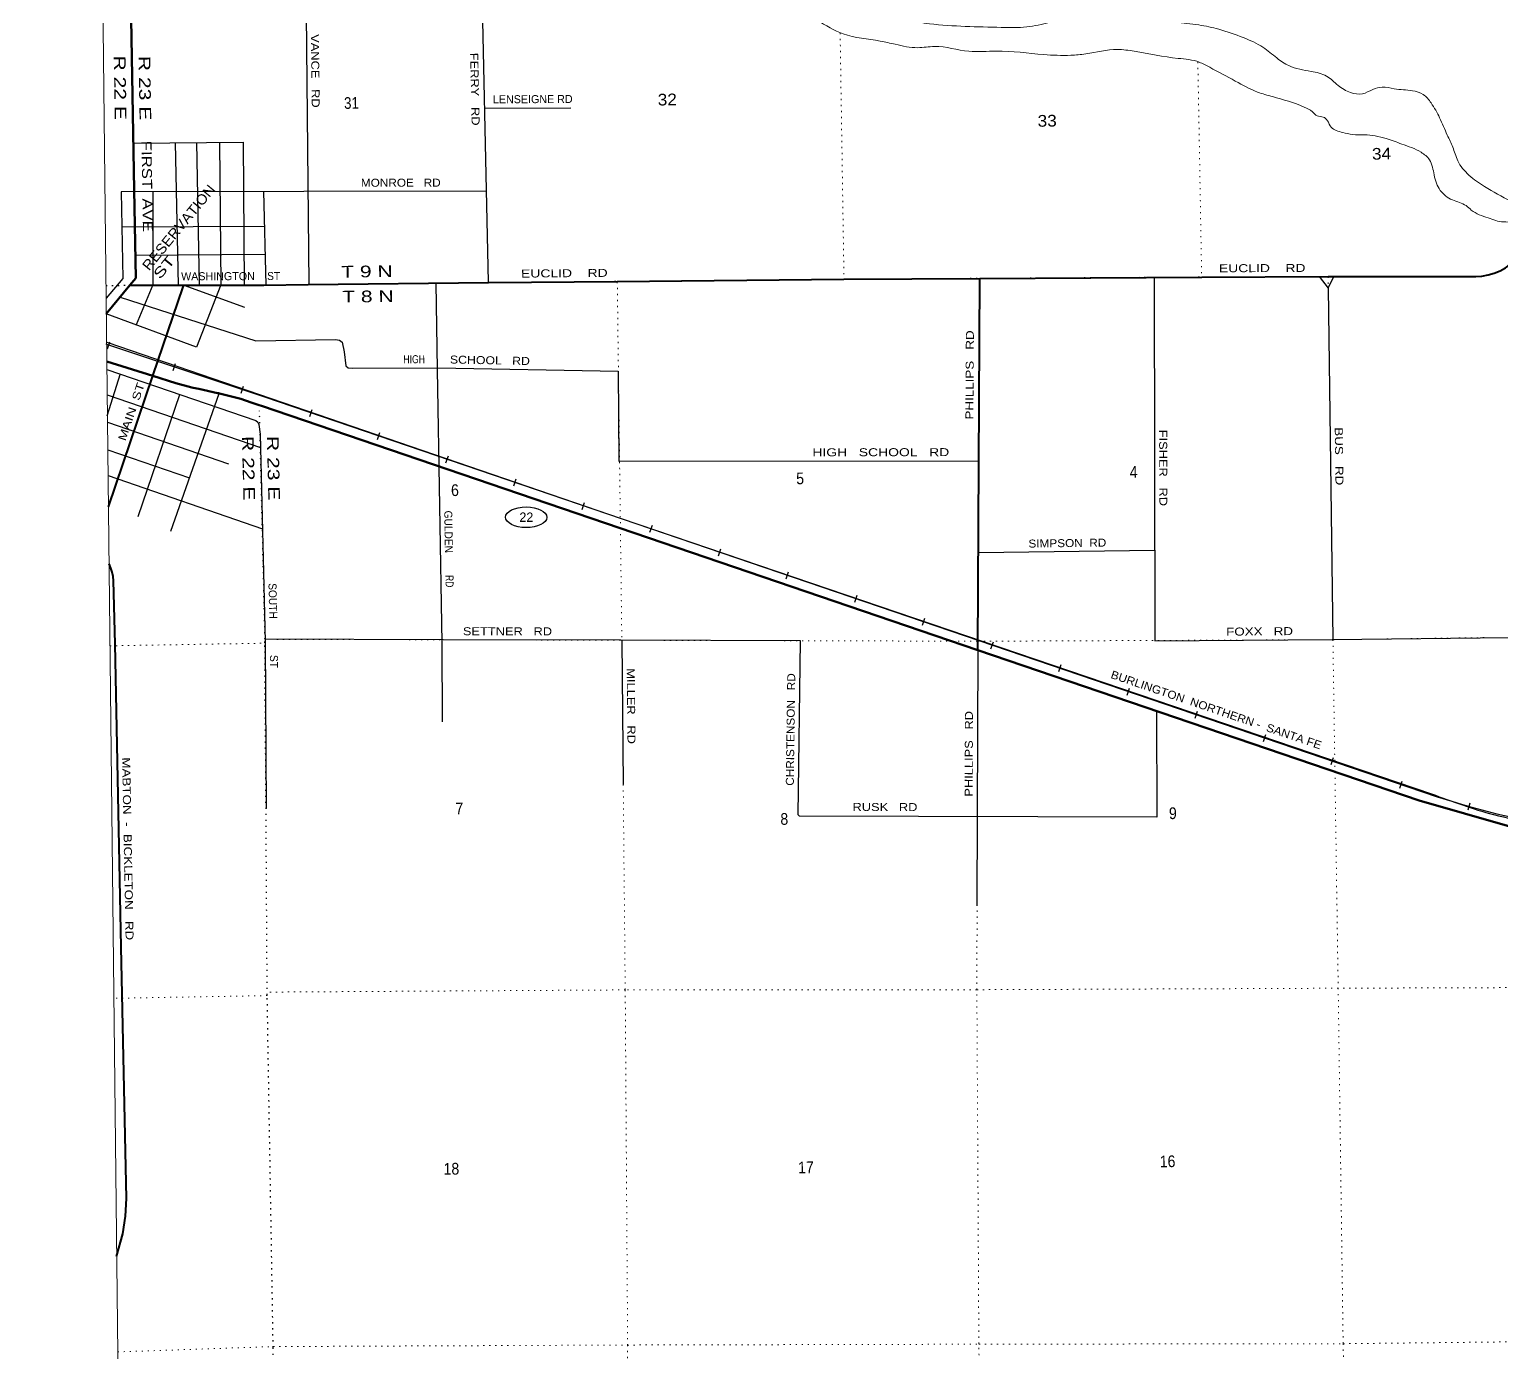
# Model space of a CAD drawing. Header units: feet. Extents: x 245918 to 509309, y -547785 to -360805.
# Drawn here: x 252658 to 274726, y -485212 to -465376 of the extents above; entities that cross this region are included whole.
import ezdxf
from ezdxf.enums import TextEntityAlignment as Align

# ---------------------------------------------------------------- set-up
doc = ezdxf.new("R2010")
doc.units = ezdxf.units.FT
doc.header["$LTSCALE"] = 60
doc.linetypes.add('DOT_DASHED', pattern=[7.7, 5, -1.2, 0.3, -1.2])
doc.linetypes.add('DOTTED', pattern=[1.5, 0.3, -1.2])
for name, color, linetype, lineweight in [('17', 7, 'Continuous', 25), ('23', 7, 'Continuous', 70), ('26', 7, 'Continuous', 40), ('27', 7, 'Continuous', 13), ('29', 7, 'Continuous', 25), ('34', 7, 'Continuous', 25), ('39', 7, 'Continuous', 13), ('4', 7, 'Continuous', 13), ('44', 7, 'DOT_DASHED', 13), ('6', 7, 'DOTTED', 25), ('7', 7, 'DOTTED', 13)]:
    doc.layers.add(name, color=color, linetype=linetype, lineweight=lineweight)
doc.layers.add('30', color=7, linetype='Continuous')

msp = doc.modelspace()

# ---------------------------------------------------------------- linework, layer by layer
at = {"layer": '17'}
msp.add_ellipse((260104.15, -472690.04), major_axis=(-309.24, 1), ratio=0.500121, dxfattribs=at)
at = {"layer": '23'}
for p, q in [((253809.84, -469641.15), (254162.99, -469211.19)), ((254508.52, -470570), (253817.68, -470353.52))]:
    msp.add_line(p, q, dxfattribs=at)
for points in [[(254162.99, -469211.19), (254251, -469104.05), (254227, -467782.05), (254170.09, -464368.2), (254162.24, -463897.2), (254154.04, -463513.84), (254153.82, -463503.53), (254149.86, -463453.53), (254141.01, -462758.15), (254062.03, -456404.13)], [(266875.01, -474681.48), (256135, -471020.05), (256104.11, -471009.73), (255982.04, -470968.94), (255828.94, -470916.47), (255526.16, -470838.92), (255490.2, -470831.13), (255476, -470828.05), (255197, -470766.05), (255114.89, -470747.56), (255092.61, -470742.88), (254853.54, -470678.2), (254508.52, -470570)], [(285652.62, -478807.98), (276214.83, -477566.13), (274852.16, -477325.84), (273493.67, -476937.88), (266875.01, -474681.48)]]:
    msp.add_lwpolyline(points, dxfattribs=at)
at = {"layer": '26'}
msp.add_line((253841.67, -472533.01), (254508.52, -470570), dxfattribs=at)
for points in [[(266907.53, -469109.58), (270231.15, -469088.5), (272125.67, -469080.4), (274339, -469081.17), (274433.14, -469073.69), (274525.97, -469056.42), (274616.5, -469029.54), (274703.72, -468993.34), (274786.67, -468948.22), (274800.58, -468939.52), (274869.33, -468884.59), (274931.95, -468822.78), (274987.78, -468754.76), (275036.19, -468681.28), (275076.65, -468603.14), (275237.29, -468305.61), (275294.29, -468187.97), (275360.49, -468043.74)], [(254970.45, -469210.2), (256173.42, -469208.72), (256835, -469201.27), (259539.93, -469170.47), (261469, -469154.05), (264867, -469119.05), (266907.53, -469109.58)], [(266875.01, -474681.48), (266875.15, -474658.05), (266907.53, -469109.58)], [(254162.99, -469211.19), (254188, -469211.16), (254970.45, -469210.2)], [(254508.52, -470570), (254961.96, -469235.2), (254970.45, -469210.2)], [(253965.34, -483771.74), (254056.47, -483430.81), (254097.71, -483169.36), (254111.4, -482905.03), (254031.16, -479135.96), (253943.11, -474589.18), (253917.4, -473642.07), (253911.03, -473577.49), (253897.95, -473513.92), (253878.3, -473452.08), (253851.1, -473389.9)]]:
    msp.add_lwpolyline(points, dxfattribs=at)
at = {"layer": '29'}
for p, q in [((259483.48, -466555.19), (260773.66, -466549.84)), ((254215.35, -467083.17), (255861.54, -467066.71)), ((254841.98, -467076.9), (254887.9, -469210.3)), ((255164.33, -467073.68), (255202.52, -469209.91)), ((255861.54, -467066.71), (255877.29, -469209.08)), ((256169.08, -467799.36), (256199.76, -469208.42)), ((254044.14, -468336.3), (256180.58, -468327.53)), ((254244.72, -468757.95), (256189.72, -468747.4)), ((269518.43, -469093.02), (269530.79, -474544.71)), ((254970.45, -469210.2), (255881.42, -469539.4)), ((272127.79, -469256.28), (272197.99, -474520.95)), ((254019.22, -470541.01), (253817.11, -471173.2)), ((253823.21, -470855.12), (256120.53, -471643.89)), ((254289.21, -472679.29), (254913.44, -470847.11)), ((254778.82, -472897.97), (255499.76, -470832.16)), ((253827.73, -471265.56), (255643.02, -471888.49)), ((253832.28, -471679.18), (255057.66, -472098.97)), ((253836.53, -472065.69), (256149.56, -472861.08)), ((269527.71, -473189.51), (266883.51, -473224.87)), ((261537.31, -474531.48), (261560.52, -476694.15))]:
    msp.add_line(p, q, dxfattribs=at)
for points in [[(259539.93, -469164.93), (259425.52, -463864.56), (257514.06, -463873.08), (257411.89, -463885.86), (257292.69, -463916.74), (257152.21, -463975.31), (257025.6, -464064.28), (256964.89, -464131.84), (256908.96, -464209.21), (256871.23, -464289.44), (256842.52, -464367.59), (256813.76, -464504.54), (256799.25, -464637.51), (256847.81, -469195.58)], [(255506.99, -467070.26), (255528.08, -469205.04), (255164.06, -470141.2), (253809.84, -469641.15)], [(259510.38, -467801.53), (254034.67, -467811.59), (254058.08, -469108.77), (253807.25, -469406.06)], [(254507.14, -467810.72), (254506.36, -469207.17), (254259.56, -469807.21)], [(271993.7, -469080.96), (272127.79, -469256.28), (272210.01, -469080.43)], [(254016.72, -469389.27), (256050.11, -470044.16), (257245.32, -470023.74), (257305.46, -470035.61), (257345.88, -470066.6), (257377.4, -470209.99), (257399.56, -470417.35), (257437.44, -470448.77), (257496.06, -470454.27), (258779.53, -470448.9), (261483.28, -470500.62), (261495.22, -471849.82), (266887.57, -471843.62)], [(258748.22, -469179.48), (258771.77, -470472.94), (258838.14, -474570.13), (258844.41, -475757.71)], [(253819, -470472.48), (256051.75, -471236.76), (256079.42, -471264.44), (256098.57, -471298.52), (256115.6, -471445.47), (256192.82, -474553.73), (256205.01, -477058.33)], [(269555.21, -475595.2), (269559.88, -477185.18), (264203.37, -477171.05), (264181.12, -477149.32), (264214.82, -474542.07), (261524.31, -474531.43), (258861.48, -474528.23), (256188.29, -474519.34)], [(266875.01, -474681.48), (266867.02, -477132.86), (266858.5, -478512.91)], [(269530.79, -474544.71), (272189.51, -474521.05), (274848.08, -474489.9), (274883.2, -474541.02), (274897.93, -474636.59), (274870.43, -475333.27), (274893.5, -475371.18), (275026.66, -475467.6), (275087.55, -475529.21), (275138.63, -475597.36), (275176.95, -475674.03), (275201.92, -475763.19), (275225.14, -476072.33), (275238.79, -477394.02)]]:
    msp.add_lwpolyline(points, dxfattribs=at)
at = {"layer": '34'}
for p, q in [((253828.89, -470163.1), (253863.94, -470058.19)), ((254814.81, -470490.51), (254849.86, -470385.6)), ((255832.59, -470827.81), (255867.64, -470722.9)), ((256859.83, -471178.52), (256895.52, -471073.83)), ((257875.52, -471522.03), (257911.22, -471417.34)), ((258902.39, -471874.86), (258938.08, -471770.17)), ((259918.09, -472218.37), (259953.78, -472113.68)), ((260944.96, -472571.2), (260980.65, -472466.51)), ((261960.65, -472914.71), (261996.35, -472810.02)), ((262987.52, -473267.55), (263023.21, -473162.85)), ((264003.22, -473611.06), (264038.91, -473506.36)), ((265030.09, -473963.89), (265065.78, -473859.19)), ((266045.78, -474307.4), (266081.48, -474202.7)), ((267072.65, -474660.23), (267108.34, -474555.53)), ((268088.35, -475003.74), (268124.04, -474899.04)), ((269115.22, -475356.57), (269150.91, -475251.88)), ((270130.92, -475700.08), (270166.61, -475595.39)), ((271157.78, -476052.91), (271193.47, -475948.22)), ((272173.48, -476396.42), (272209.17, -476291.73)), ((273200.35, -476749.25), (273236.04, -476644.56)), ((274224.71, -477075.33), (274254.58, -476968.83))]:
    msp.add_line(p, q, dxfattribs=at)
at = {"layer": '34', "lineweight": 13}
msp.add_lwpolyline([(253801.72, -470092.86), (256179.77, -470887.4), (273539.11, -476805.46)], dxfattribs=at)
at = {"layer": '34'}
for points in [[(253814.85, -470096.09), (256180.12, -470886.36), (273539.46, -476804.42), (273760.97, -476879.02), (273982.96, -476948.13), (274206.25, -477013.45), (274431.67, -477076.67), (274657.55, -477134.42), (274883.48, -477187.93), (275111.53, -477239.36), (275340.06, -477285.29), (275568.62, -477327), (275799.75, -477365.36), (276029.65, -477399.06), (276232.16, -477426.1), (276232.36, -477426.12), (285649.62, -478664.31)], [(253820.38, -470067.1), (261526.92, -472705.91), (273675.62, -476837.08)]]:
    msp.add_lwpolyline(points, dxfattribs=at)
at = {"layer": '34', "lineweight": 13}
msp.add_arc((277874.31, -464171.13), 13357.4, 251.06144, 262.93773, dxfattribs=at)
at = {"layer": '34'}
msp.add_spline([(273677.62, -476837.01), (274606.57, -477146.07), (275831.04, -477362.73)], degree=3, dxfattribs=at)
at = {"layer": '39'}
for points in [[(254196.49, -462923.85), (254208, -462924.05), (254356, -462954.05), (254473, -462995.05), (254562, -463005.05), (254744, -463148.05), (254841, -463271.05), (255066, -463462.05), (255280, -463553.05), (255492, -463512.05), (255586, -463417.05), (255660, -463195.05), (255723, -462925.05), (255750, -462768.05), (255841, -462617.05), (256425, -461775.05), (256672, -461482.05), (256998, -461161.05), (257271, -460947.05), (257585, -460830.05), (257760, -460818.05), (258371, -460907.05), (258863, -460987.05), (259270, -461049.05), (259650, -461178.05), (260124, -461371.05), (260830, -461766.05), (261325, -462034.05), (261925, -462429.05), (262139, -462567.05), (262446, -462804.05), (262758, -463080.05), (263065, -463290.05), (263365, -463553.05), (263485, -463706.05), (263607, -463872.05), (263773, -464045.05), (264188, -464391.05), (264483, -464619.05), (264816, -464801.05), (265167, -464962.05), (265421, -465050.05), (265614, -465119.05), (265799, -465179.05), (265995, -465262.05), (266150, -465291.05), (267226, -465345.05), (267610, -465339.05), (267949, -465274.05), (268407, -465183.05), (268843, -465121.05), (269232, -465123.05), (269506, -465187.05), (269834, -465262.05), (270188, -465309.05), (270487, -465374.05), (270854, -465499.05), (271150, -465643.05), (271357, -465804.05), (271538, -465919.05), (271700, -465972.05), (271871, -466006.05), (272102, -466075.05), (272276, -466216.05), (272464, -466322.05), (272641, -466341.05), (272795, -466277.05), (272937, -466241.05), (273118, -466266.05), (273391, -466295.05), (273552, -466352.05), (273670, -466478.05), (273798, -466702.05), (273913, -466960.05), (273995, -467140.05), (274070, -467344.05), (274238, -467562.05), (274473, -467732.05), (275265.67, -468152.89)], [(254205.1, -463343.95), (254300, -463359.05), (254490, -463454.05), (254773, -463654.05), (255029, -463792.05), (255331, -463886.05), (255429, -463884.05), (255625, -463732.05), (255805, -463453.05), (255970, -463148.05), (256064, -462838.05), (256224, -462589.05), (256482, -462295.05), (256905, -461974.05), (257328, -461706.05), (257602, -461559.05), (258207, -461403.05), (258555, -461329.05), (258929, -461348.05), (259283, -461437.05), (259547, -461565.05), (260290, -461974.05), (260462, -462085.05), (260648, -462194.05), (261686, -462913.05), (261921, -463110.05), (262117, -463263.05), (262398, -463469.05), (262724, -463737.05), (262904, -463903.05), (263413, -464390.05), (263775, -464740.05), (264079, -465005.05), (264469, -465240.05), (264856, -465442.05), (265413, -465551.05), (265637, -465599.05), (265976, -465650.05), (266225, -465632.05), (266740, -465703.05), (267153, -465701.05), (267865, -465753.05), (268268, -465763.05), (268493, -465743.05), (268968, -465676.05), (269221, -465704.05), (269877, -465810.05), (270195, -465867.05), (270352, -465944.05), (270735, -466150.05), (271068, -466315.05), (271294, -466384.05), (271769, -466540.05), (271890, -466611.05), (271963, -466673.05), (272052, -466690.05), (272118, -466744.05), (272171, -466842.05), (272345, -466920.05), (272492, -466951.05), (272672, -466955.05), (272831, -466972.05), (272998, -467011.05), (273232, -467095.05), (273520, -467217.05), (273646, -467332.05), (273716, -467558.05), (273807, -467789.05), (273989, -467932.05), (274196, -468018.05), (274273, -468084.05), (274525, -468202.05), (274757, -468262.05), (274893, -468277.05), (275023, -468388.05), (275133.41, -468414.64)]]:
    msp.add_spline(points, degree=3, dxfattribs=at)
at = {"layer": '4'}
msp.add_lwpolyline([(252658.03, -364975.08), (284238.76, -364605.82), (315818.96, -364193.12), (347398.55, -363736.98), (378977.49, -363237.41), (410555.7, -362694.39), (442133.15, -362107.94), (473709.75, -361478.06), (505285.47, -360804.74), (509308.75, -543581.54), (477481.62, -544260.21), (445653.59, -544895.11), (413824.71, -545486.24), (381995.06, -546033.57), (350164.67, -546537.12), (318333.63, -546996.89), (286501.99, -547412.88), (254669.8, -547785.08)], close=True, dxfattribs=at)
msp.add_lwpolyline([(252658.03, -364975.08), (284238.76, -364605.82), (315818.96, -364193.12), (347398.55, -363736.98), (378977.49, -363237.41), (410555.7, -362694.39), (442133.15, -362107.94), (473709.75, -361478.06), (505285.47, -360804.74), (509308.75, -543581.54), (477481.62, -544260.21), (445653.59, -544895.11), (413824.71, -545486.24), (381995.06, -546033.57), (350164.67, -546537.12), (318333.63, -546996.89), (286501.99, -547412.88), (254669.8, -547785.08)], close=True, dxfattribs=at)
at = {"layer": '44'}
msp.add_lwpolyline([(254146.11, -463158.64), (254251, -469104.05), (253808.5, -469647.75)], dxfattribs=at)
at = {"layer": '6'}
for p, q in [((254168.41, -464370.01), (254251.94, -469138.48)), ((253804.31, -469217.56), (254198.63, -469209.96)), ((254485.13, -469209.94), (256054.3, -469209.84)), ((256061.92, -469209.2), (256061.85, -469206.15)), ((256173.42, -469208.72), (256835, -469201.27))]:
    msp.add_line(p, q, dxfattribs=at)
for points in [[(256835.01, -469201.27), (259540.92, -469170.82), (264868.72, -469118.84), (270231.73, -469087.11), (274456.24, -469074.07)], [(257051.11, -501056.89), (256712.68, -495769.88), (256351.72, -490467.47), (256312.14, -485136.58), (256222.5, -479859.33), (256222.43, -479851.57), (256188.5, -474572.65), (256189.35, -474519.34), (256107.21, -471096.07)]]:
    msp.add_lwpolyline(points, dxfattribs=at)
at = {"layer": '7'}
for p, q in [((264811.03, -465428.23), (264868.71, -469117.78)), ((270173.8, -465864.02), (270231.15, -469088.5)), ((253864.6, -474616.94), (256188.56, -474577.86)), ((256223.76, -479860.63), (253922.76, -479901.99))]:
    msp.add_line(p, q, dxfattribs=at)
for points in [[(259390.44, -461499.65), (259422.74, -463869.98), (259539.93, -469170.47)], [(261470.52, -469161.25), (261538.55, -474534.18), (261589.33, -479775.37), (261625.61, -485098.38), (261633.52, -490501.12), (261869.81, -495823.9), (262049.81, -501170.16), (262055.24, -502015.62)], [(267136.22, -495710.14), (266956, -490381.14), (266890.86, -485080.7), (266860.6, -479773.72), (266875.06, -474568.41), (266907.53, -469109.58)], [(272125.67, -469080.4), (272198.45, -474525.22), (272277.52, -479748.2), (272351.75, -485078.48), (272443.74, -490359.43), (272533.8, -495736.1), (272667.36, -501015.16), (272713.47, -501892.24)], [(256188.29, -474519.34), (261539.61, -474533.11), (266876.04, -474548.2), (272198.45, -474525.22), (274532.3, -474492.81)], [(285663.75, -479706.44), (282885.7, -479676.38), (277590.21, -479731.85), (272278.59, -479750.32), (266860.6, -479772.66), (261590.41, -479775.36), (256222.46, -479808.49)], [(253981.09, -485202.49), (256312.07, -485122.74), (261624.55, -485099.44), (266890.25, -485087.19), (272352.83, -485079.54), (277691.8, -485020.35), (283028.56, -484972.31), (285728.98, -484975.28)]]:
    msp.add_lwpolyline(points, dxfattribs=at)

# ---------------------------------------------------------------- texts
at = {"layer": '17'}
for s, rotation, width, p in [('FIRST  AVE', 270.955, 1.25, (254337.33, -467047.14)), ('RESERVATION', 50.601, 1.1, (254451.39, -469004.23)), ('ST', 50.601, 1.45, (254615.96, -469132.35))]:
    msp.add_text(s, height=150, rotation=rotation, dxfattribs=dict(at, width=width)).set_placement(p)
msp.add_text('22', height=140, dxfattribs=at).set_placement((260107.05, -472758.35), align=Align.CENTER)
at = {"layer": '27'}
for s, rotation, width, p in [('EUCLID    RD', 0.245, 1.3, (270489.36, -469017.4)), ('ST', 0.07, 0.95, (256220.91, -469133.27)), ('EUCLID    RD', 0.488, 1.3, (260027.97, -469096.31)), ('PHILLIPS   RD', 89.659, 1.25, (266808.42, -471224.83)), ('MAIN  ST', 71.237, 1.3, (254096.79, -471554.68)), ('MABTON  -  BICKLETON   RD', 271.109, 1.25, (254047, -476290.33))]:
    msp.add_text(s, height=120, rotation=rotation, dxfattribs=dict(at, width=width)).set_placement(p)
msp.add_text('WASHINGTON', height=120, rotation=0.07, dxfattribs=at).set_placement((254931.57, -469136.17))
at = {"layer": '30'}
for s, rotation, width, p in [('VANCE   RD', 270.61, 1.2, (256877.83, -465447.85)), ('FERRY   RD', 271.237, 1.2, (259264.37, -465727.72)), ('MONROE   RD', 0.105, 1.1, (257626.74, -467734.99)), ('HIGH', 0.24, 0.8, (258265.21, -470381.05)), ('SCHOOL   RD', 358.904, 1.15, (258960.26, -470384.46)), ('BUS   RD', 270.764, 1.25, (272225.61, -471342.01)), ('FISHER   RD', 270.13, 1.2, (269593.61, -471377.16)), ('   HIGH   SCHOOL   RD', 0.066, 1.3, (264221.16, -471776.19)), ('GULDEN', 270.928, 0.95, (258876.09, -472590.84)), ('SIMPSON  RD', 0.766, 1.1, (267634.48, -473144.82)), ('RD', 270.928, 0.8, (258894.68, -473556.94)), ('SOUTH', 271.423, 0.95, (256241.13, -473679.63)), ('SETTNER   RD', 359.931, 1.2, (259155.32, -474458.58)), ('FOXX   RD', 0.51, 1.25, (270597.71, -474465.21)), ('ST', 270.279, 0.95, (256263.8, -474754.56)), ('MILLER   RD', 270.615, 1.2, (261611.85, -474954.12)), ('CHRISTENSON   RD', 89.259, 1.1, (264116.72, -476715.68)), ('PHILLIPS   RD', 89.813, 1.2, (266797.85, -476878.25)), ('RUSK   RD', 359.849, 1.2, (264996.23, -477092.3))]:
    msp.add_text(s, height=120, rotation=rotation, dxfattribs=dict(at, width=width)).set_placement(p)
msp.add_text('LENSEIGNE RD', height=120, rotation=0.238, dxfattribs=at).set_placement((259606.09, -466483.89))
at = {"layer": '34', "width": 1.1}
msp.add_text('BURLINGTON  NORTHERN -  SANTA FE', height=120, rotation=341.175, dxfattribs=at).set_placement((268857.5, -475097.3))
at = {"layer": '6', "width": 1.35}
for s, rotation, p in [('R 22 E', 270.955, (253922.22, -465769.36)), ('R 23 E', 270.955, (254293.54, -465773.86)), ('T 9 N', 0.652, (257331.6, -469096.52)), ('T 8 N', 0.652, (257346.73, -469470.5)), ('R 22 E', 271.375, (255842.94, -471474.32)), ('R 23 E', 271.375, (256216.97, -471472.94))]:
    msp.add_text(s, height=175, rotation=rotation, dxfattribs=at).set_placement(p)
at = {"layer": '7'}
for s, rotation, width, p in [('31', 0.998, 0.85, (257375.79, -466568.14)), ('32', 0.999, 1.1, (262077.87, -466517.37)), ('33', 0.999, 1.1, (267773.04, -466835.65)), ('34', 0.999, 1.1, (272785.57, -467329.83)), ('5', 1.004, 0.9, (264154.02, -472195.73)), ('4', 1.004, 0.9, (269153.7, -472099.61)), ('6', 1.004, 0.9, (258979.56, -472372.23)), ('7', 1.004, 0.9, (259046.17, -477143.65)), ('9', 1.004, 0.9, (269741.98, -477215.41)), ('8', 1.004, 0.9, (263916.66, -477301.59)), ('18', 1.001, 0.9, (258867.59, -482547.09)), ('17', 1.003, 0.9, (264182, -482526.1)), ('16', 1.001, 0.9, (269603.59, -482435.34))]:
    msp.add_text(s, height=175.5, rotation=rotation, dxfattribs=dict(at, width=width)).set_placement(p)

doc.saveas('drawing.dxf')
